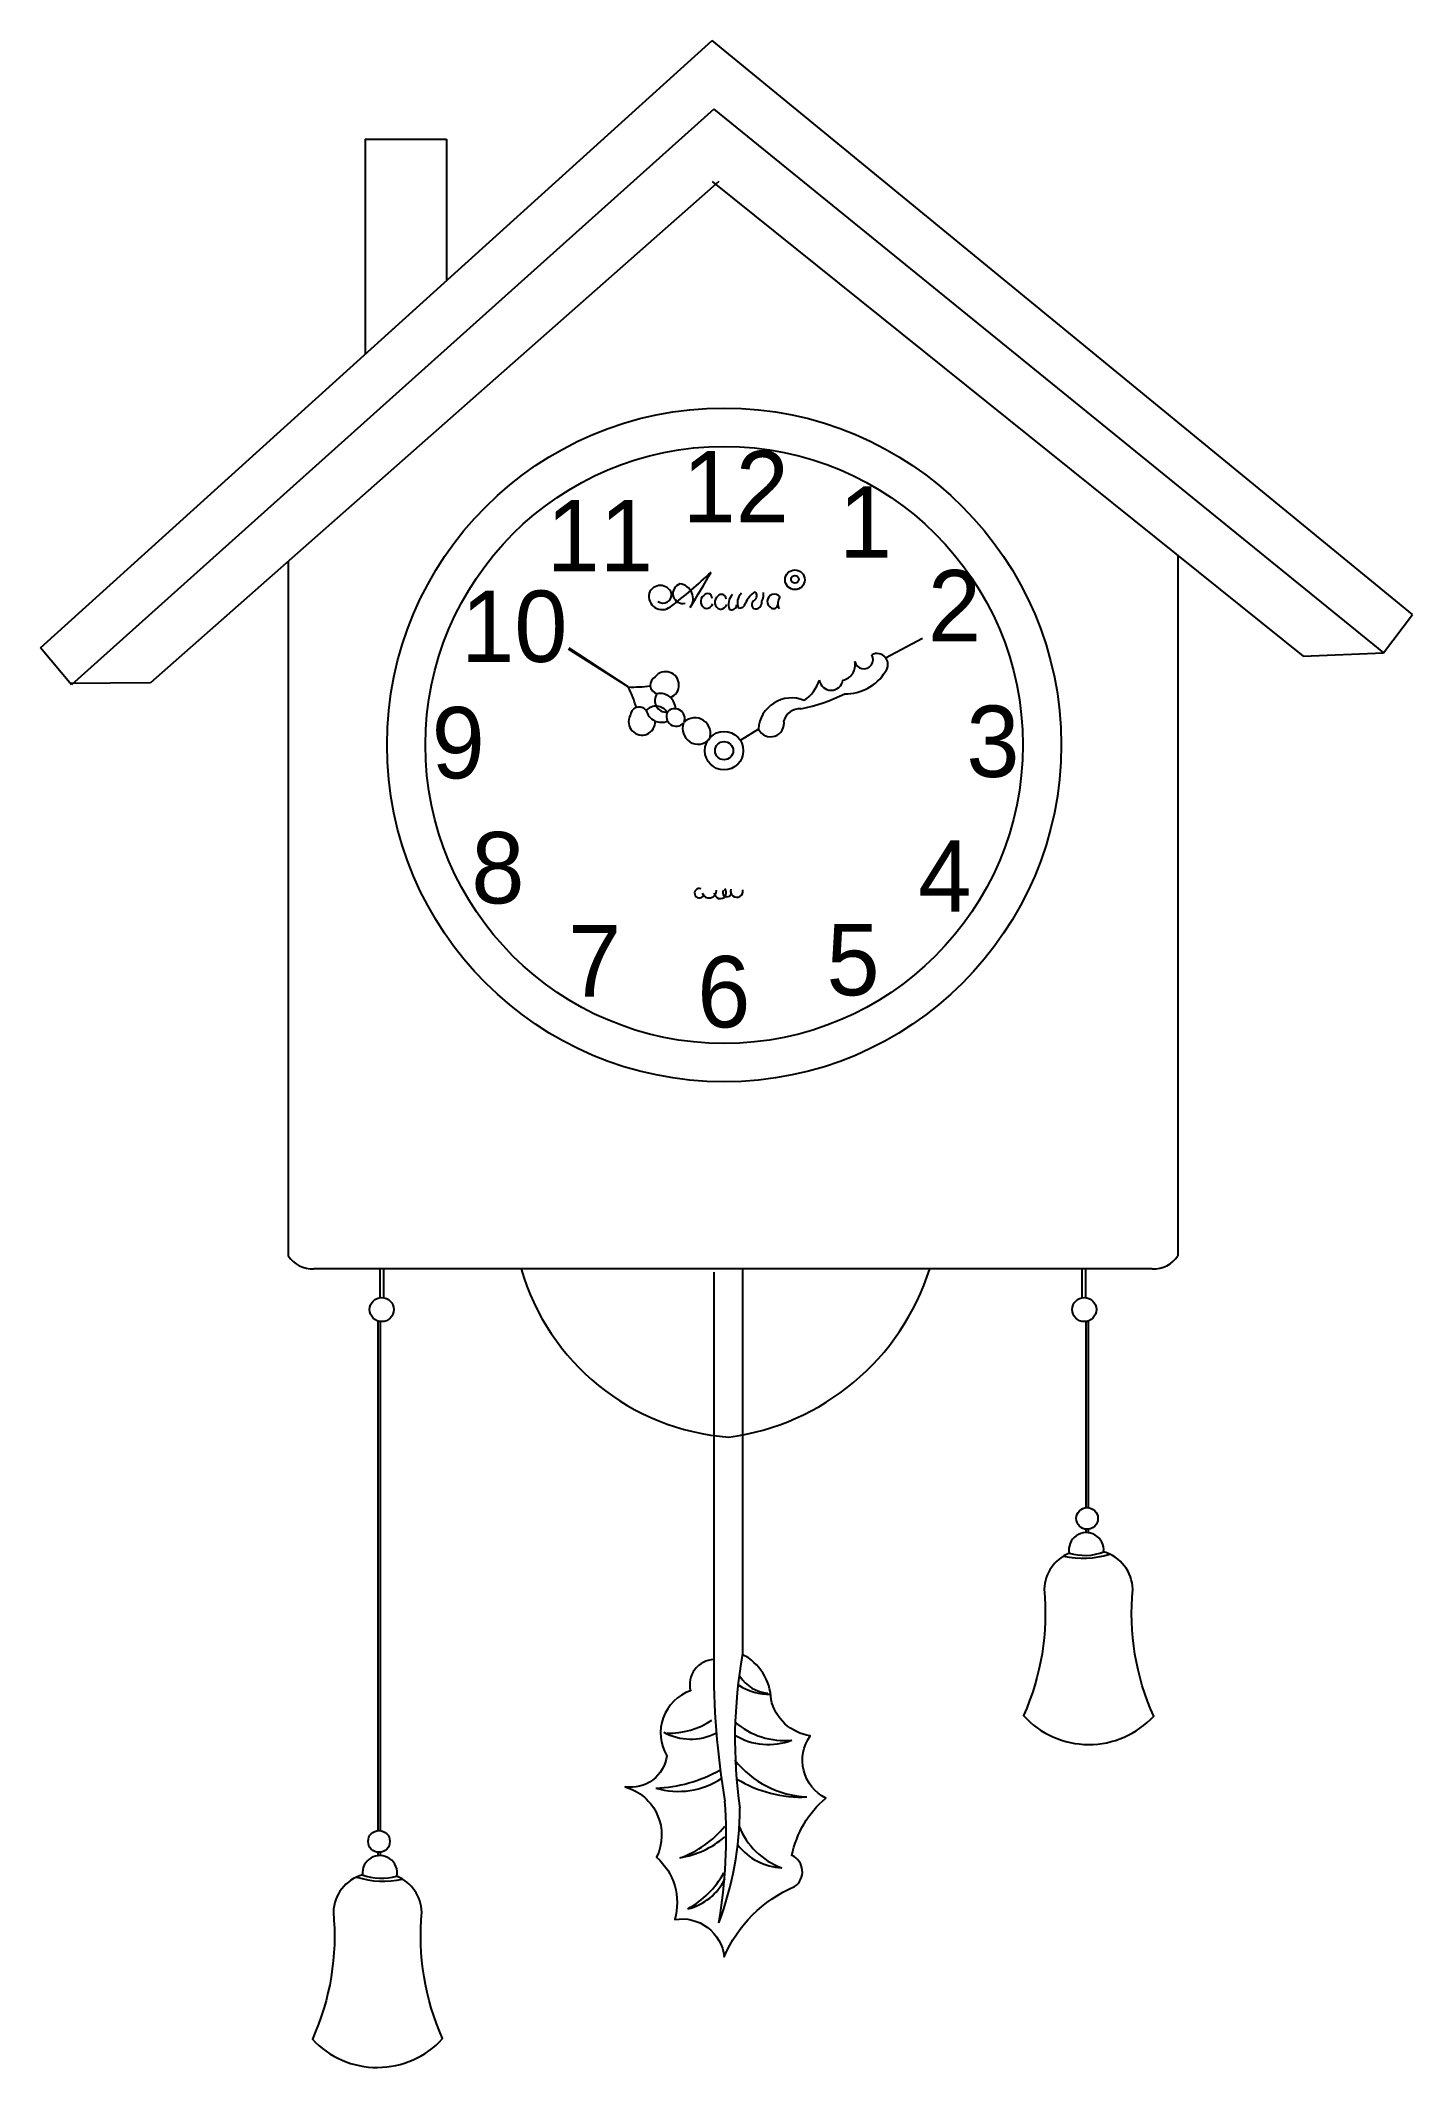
# Model space of a CAD drawing. Extents: x 276 to 476, y 1743 to 2040.
import ezdxf

# ---------------------------------------------------------------- set-up
doc = ezdxf.new("R2010")
doc.units = 0
doc.header["$LTSCALE"] = 10
doc.header["$MEASUREMENT"] = 0
doc.layers.add('3', color=3, linetype='CONTINUOUS')
doc.layers.add('7', color=7, linetype='CONTINUOUS')

msp = doc.modelspace()

# ---------------------------------------------------------------- linework, layer by layer
at = {"layer": '3'}
for p, q in [((325.42, 1855.76), (325.42, 1859.98)), ((325.94, 1855.75), (325.94, 1859.98)), ((428.11, 1855.75), (428.11, 1859.98)), ((428.62, 1855.76), (428.62, 1859.98)), ((325.06, 1852.26), (325.06, 1777.75)), ((325.42, 1852.26), (325.42, 1777.75)), ((428.62, 1852.26), (428.62, 1825.02)), ((428.99, 1852.26), (428.99, 1825.02))]:
    msp.add_line(p, q, dxfattribs=at)
for centre, radius in [((386.07, 1960.83), 1.44), ((386.07, 1960.9), 0.565), ((375.72, 1935.81), 1.33)]:
    msp.add_circle(centre, radius, dxfattribs=at)
for centre, radius, start, end in [((331.22, 2005.73), 61.07, 306.8656, 314.2126), ((268.14, 2020.42), 120.76, 328.192, 331.0459), ((366.66, 1958.42), 1.96, 167.3669, 307.6737), ((366.39, 1958.23), 1.76, 20.9072, 159.0928), ((366.78, 1958.66), 1.26, 232.6783, 8.614), ((369.7, 1958.82), 1.47, 107.5949, 283.4187), ((369.01, 1958.06), 2.18, 323.7533, 83.3788), ((373.42, 1957.66), 1.11, 127.3069, 252.6185), ((373.28, 1958.11), 0.693, 359.59, 140.745), ((375.47, 1957.56), 1.11, 127.3069, 252.6185), ((375.33, 1958), 0.693, 359.59, 140.745), ((378.33, 1957.26), 1.98, 134.3067, 202.7016), ((379.63, 1957.43), 1.98, 134.3067, 202.7016), ((382.16, 1956.08), 3.55, 123.0021, 158.4769), ((379.78, 1958.48), 0.731, 301.829, 51.6219), ((379.86, 1958.61), 1.64, 325.8944, 13.2053), ((383.09, 1957.64), 1.06, 38.934, 245.7448), ((385.12, 1957.34), 1.54, 140.9368, 210.0829), ((373, 1957.76), 1.16, 274.0863, 337.6656), ((375.06, 1957.65), 1.16, 274.0863, 337.6656), ((376.83, 1957.16), 0.737, 243.857, 4.306), ((377.88, 1957.69), 1.03, 265.7117, 342.4513), ((380.58, 1957.18), 0.804, 121.6411, 226.0033), ((380.29, 1957.51), 0.947, 253.6341, 11.1676), ((382.93, 1957.26), 0.655, 245.3122, 352.7368), ((372.1, 1914.95), 0.697, 68.8117, 349.1504), ((373.51, 1915.34), 1.09, 201.2407, 3.5959), ((375.16, 1915.03), 0.877, 180.975, 40.2252), ((376.14, 1915.06), 0.63, 147.4838, 22.2942), ((377.56, 1915.25), 0.898, 161.7748, 12.727), ((428.2, 1830.03), 12.43, 256.8062, 288.1898), ((428.44, 1826.35), 8.32, 254.2051, 289.9802), ((493.15, 1801.61), 118.95, 179.433, 189.4665), ((447.15, 1791.14), 69.85, 169.7688, 188.3037), ((382.21, 1805.46), 7.75, 236.0218, 272.5979), ((382.56, 1803.2), 5.36, 212.2135, 265.322), ((370.84, 1799.2), 8.07, 240.7621, 297.0372), ((367.73, 1803.03), 11.02, 267.9745, 304.2145), ((384.52, 1802), 11.06, 229.2129, 275.7767), ((382.19, 1799.71), 9.37, 238.4494, 291.5368), ((365.11, 1804.17), 20.2, 271.7569, 299.6234), ((388.51, 1796.97), 14.32, 218.4066, 267.2549), ((369.03, 1794.82), 11.33, 253.069, 304.1412), ((387.01, 1800.74), 18.09, 238.6039, 272.5888), ((304.18, 1776.64), 71.85, 350.0642, 4.3146), ((330.18, 1781.12), 47.84, 339.352, 359.9255), ((364.2, 1787.86), 14.99, 289.6425, 320.8231), ((388.02, 1782.53), 10.95, 202.0336, 249.3855), ((366.84, 1787.49), 13.95, 279.8969, 310.0825), ((384.57, 1780.9), 8.62, 217.5285, 267.3353), ((325.6, 1779.08), 8.32, 250.0198, 285.7949), ((363.82, 1778.16), 13.57, 299.0435, 330.8854), ((325.85, 1782.76), 12.43, 251.8102, 283.1938), ((368.46, 1774.24), 8.19, 283.8195, 334.182)]:
    msp.add_arc(centre, radius, start, end, dxfattribs=at)
at = {"layer": '7'}
for p, q in [((275.74, 1950.85), (373.95, 2039.75)), ((476.4, 1955.75), (373.97, 2039.75)), ((374.2, 2029.71), (280.24, 1945.43)), ((374.2, 2029.71), (472.17, 1950.12)), ((323.23, 2025.33), (335.09, 2025.33)), ((323.23, 2025.33), (323.23, 1993.84)), ((335.09, 2025.33), (335.09, 2004.58)), ((374.93, 2019.13), (291.8, 1945.72)), ((373.97, 2019.1), (460.42, 1949.65)), ((442.1, 1964.37), (442.1, 1861.86)), ((311.95, 1963.51), (311.95, 1861.86)), ((472.17, 1950.12), (476.4, 1955.75)), ((399.33, 1949.42), (404.73, 1952.3)), ((280.24, 1945.43), (275.74, 1950.85)), ((361.7, 1945.14), (352.95, 1950.68)), ((361.7, 1945.14), (353.04, 1950.82)), ((460.42, 1949.65), (472.17, 1950.12)), ((291.8, 1945.72), (280.04, 1945.65)), ((380.74, 1938.96), (378.09, 1937.3)), ((438.34, 1859.98), (315.7, 1859.98)), ((438.34, 1859.98), (317.58, 1859.98)), ((374.21, 1859.49), (374.21, 1802.79)), ((378.4, 1859.98), (378.4, 1803.55)), ((428.62, 1821.86), (428.62, 1821.36)), ((428.99, 1821.86), (428.99, 1821.34)), ((325.06, 1774.6), (325.06, 1774.07)), ((325.42, 1774.6), (325.42, 1774.09))]:
    msp.add_line(p, q, dxfattribs=at)
for points in [[(426.18, 1818.34, 0.293186), (422.53, 1813.08, -0.12976), (419.51, 1794.57, 0.439487), (438.55, 1794.49, -0.130425), (435.49, 1813.08, 0.328301), (431.23, 1818.53)], [(374.21, 1802.79, 0.465102), (370.78, 1798.22, 0.471249), (367.35, 1788.71, -0.421164), (361.25, 1784.14, -0.468747), (365.83, 1773.86, -0.291505), (368.49, 1764.73, -0.431855), (375.73, 1759.27, -0.194434), (386.02, 1769.55, 0.581037), (385.64, 1774.12, -0.170199), (390.6, 1782.49, -0.458604), (388.31, 1791.62, -0.313629), (382.59, 1796.95, 0.27058), (378.4, 1803.55)], [(322.82, 1771.26, 0.328301), (318.56, 1765.81, -0.130425), (315.49, 1747.22, 0.439487), (334.54, 1747.31, -0.12976), (331.51, 1765.81, 0.293186), (327.86, 1771.07)]]:
    msp.add_lwpolyline(points, format="xyb", dxfattribs=at)
for centre, radius in [((375.72, 1936.65), 49.31), ((375.72, 1936.65), 49.31), ((375.72, 1936.65), 43.69), ((375.72, 1935.81), 2.81), ((325.64, 1854.01), 1.77), ((428.4, 1854.01), 1.77), ((428.81, 1823.44), 1.59), ((325.24, 1776.17), 1.59)]:
    msp.add_circle(centre, radius, dxfattribs=at)
for centre, radius, start, end in [((396.15, 1949.14), 1.35, 192.642, 30.9118), ((398.08, 1948.42), 1.61, 318.9681, 118.4209), ((366.23, 1945.43), 1.32, 116.028, 255.4072), ((367.18, 1945.43), 1.94, 290.3936, 141.9658), ((392.61, 1948.35), 2.28, 282.4611, 12.5321), ((393.55, 1950.89), 6.74, 268.3625, 328.4639), ((362.31, 1965.08), 19.95, 268.2239, 277.4966), ((343.79, 1936.35), 19.95, 16.8567, 26.1294), ((367.31, 1943.15), 1.72, 144.6706, 272.6101), ((366.31, 1941.88), 2.31, 1.1467, 100.3441), ((385.58, 1938.68), 4.85, 67.7371, 176.5903), ((381.77, 1967.25), 25.84, 281.5057, 296.6374), ((384.09, 1947.98), 5.86, 304.6539, 341.5381), ((391.37, 1946.4), 1.75, 188.8676, 351.1324), ((363.69, 1940.03), 1.94, 152.3874, 3.9596), ((363.3, 1940.88), 1.32, 38.9461, 178.3253), ((365.75, 1940.39), 1.94, 32.6289, 136.8099), ((366.57, 1942.27), 2.31, 194.0092, 293.2066), ((368.73, 1940.85), 1.46, 154.1336, 316.4379), ((368.51, 1940.5), 1.46, 337.9154, 140.2197), ((371.46, 1938.35), 2.27, 337.6663, 135.0191), ((386.8, 1939.47), 2.46, 87.1181, 162.7992), ((371.91, 1939.04), 2.27, 159.3342, 316.687), ((382.52, 1939.82), 1.97, 205.7215, 11.1058), ((315.46, 1864.18), 4.21, 213.536, 273.3907), ((438.59, 1864.18), 4.21, 266.6093, 326.464), ((378.95, 1869.54), 34.29, 196.186, 265.7194), ((371.76, 1870.74), 35.7, 277.452, 342.4602), ((428.69, 1818.81), 2.55, 353.6853, 190.5517), ((325.36, 1771.54), 2.55, 349.4483, 186.3147)]:
    msp.add_arc(centre, radius, start, end, dxfattribs=at)

# ---------------------------------------------------------------- texts
at = {"layer": '3', "char_height": 10.4509, "width": 10.6827, "attachment_point": 1}
for s, insert in [('\\fTxt|b0|i0|c134|p2;12', (369.65, 1979.67)), ('\\fTxt|b0|i0|c134|p2;1', (392.51, 1974.5)), ('\\fTxt|b0|i0|c134|p2;11', (349.76, 1972.51)), ('\\fTxt|b0|i0|c134|p2;2', (405.52, 1962.25)), ('\\fTxt|b0|i0|c134|p2;10', (337.26, 1959.25)), ('\\fTxt|b0|i0|c134|p2;9', (332.94, 1942.21)), ('\\fTxt|b0|i0|c134|p2;3', (411.15, 1942.41)), ('\\fTxt|b0|i0|c134|p2;8', (338.74, 1923.91)), ('\\fTxt|b0|i0|c134|p2;4', (404.11, 1922.68)), ('\\fTxt|b0|i0|c134|p2;7', (352.89, 1910.28)), ('\\fTxt|b0|i0|c134|p2;5', (390.69, 1910.46)), ('\\fTxt|b0|i0|c134|p2;6', (371.79, 1905.76))]:
    msp.add_mtext(s, dxfattribs=dict(at, insert=insert))

doc.saveas('drawing.dxf')
